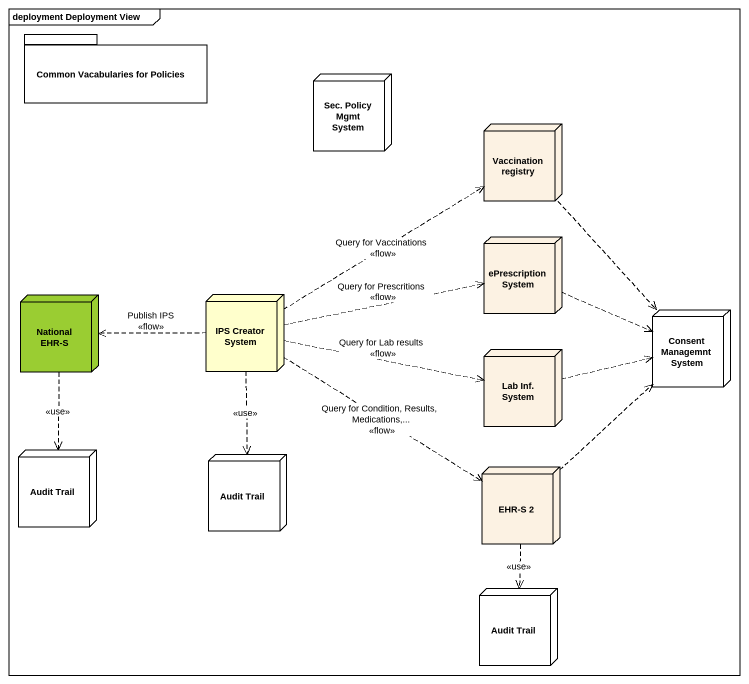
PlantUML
@startuml
mainframe deployment Deployment View
package "Common Vacabularies for Policies" as Common_Vacabularies_for {
}
node "Sec. Policy Mgmt System" as Sec_Policy_Mgmt_System #FFFFFF
node "Vaccination registry" as Vaccination_registry #FCF2E3
node "ePrescription System" as ePrescription_System #FCF2E3
node "National EHR-S" as National_EHR_S #9ACD32
node "IPS Creator System" as IPS_Creator_System
node "Consent Managemnt System" as Consent_Managemnt_System #FFFFFF
node "Lab Inf. System" as Lab_Inf_System #FCF2E3
node "Audit Trail" as Audit_Trail #FFFFFF
node "Audit Trail" as Audit_Trail_2 #FFFFFF
node "EHR-S 2" as EHR_S_2 #FCF2E3
node "Audit Trail" as Audit_Trail_3 #FFFFFF
Vaccination_registry ..> Consent_Managemnt_System
ePrescription_System .right.> Consent_Managemnt_System
National_EHR_S ..> Audit_Trail : <<use>>
IPS_Creator_System .up.> Vaccination_registry : Query for Vaccinations\n<<flow>>
IPS_Creator_System .right.> ePrescription_System : Query for Prescritions\n<<flow>>
IPS_Creator_System .left.> National_EHR_S : Publish IPS\n<<flow>>
IPS_Creator_System .right.> Lab_Inf_System : Query for Lab results\n<<flow>>
IPS_Creator_System ..> Audit_Trail_2 : <<use>>
IPS_Creator_System ..> EHR_S_2 : Query for Condition, Results, Medications,...\n<<flow>>
Lab_Inf_System .right.> Consent_Managemnt_System
EHR_S_2 .up.> Consent_Managemnt_System
EHR_S_2 ..> Audit_Trail_3 : <<use>>
@enduml
